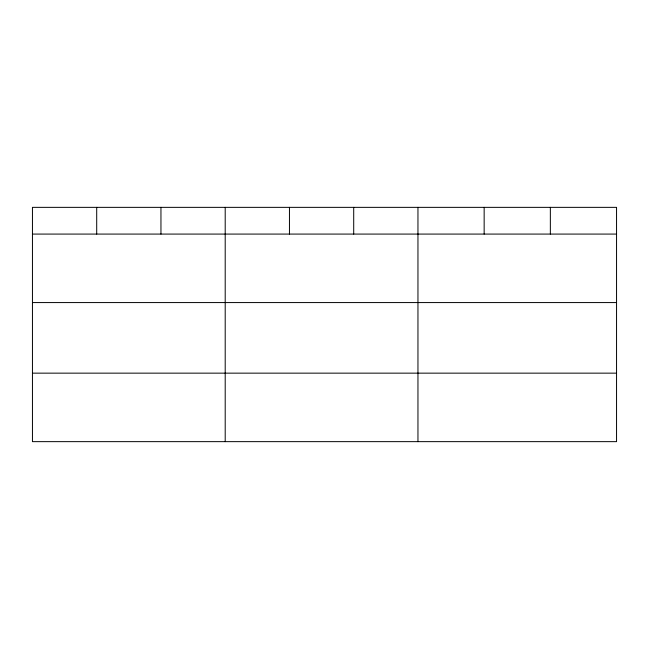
<?xml version="1.0" encoding="UTF-8"?>
<svg xmlns="http://www.w3.org/2000/svg" width="649" height="649" viewBox="0 0 649 649"><rect width="100%" height="100%" fill="white"/><g stroke="black" fill="none" stroke-linecap="round" stroke-linejoin="round"><path stroke-width="0.97" d="M616.55 302.572L616.55 207.356L32.45 207.356L32.45 441.644L616.55 441.644L616.55 302.572L32.45 302.572M32.45 234.078L616.55 234.078M32.45 373.151L616.55 373.151M550.352 207.356L550.352 234.078M484.154 207.356L484.154 234.078M417.956 207.356L417.956 441.644M353.705 207.356L353.705 234.078M289.454 207.356L289.454 234.078M225.203 207.356L225.203 441.644M160.952 207.356L160.952 234.078M96.701 207.356L96.701 234.078"/></g></svg>
